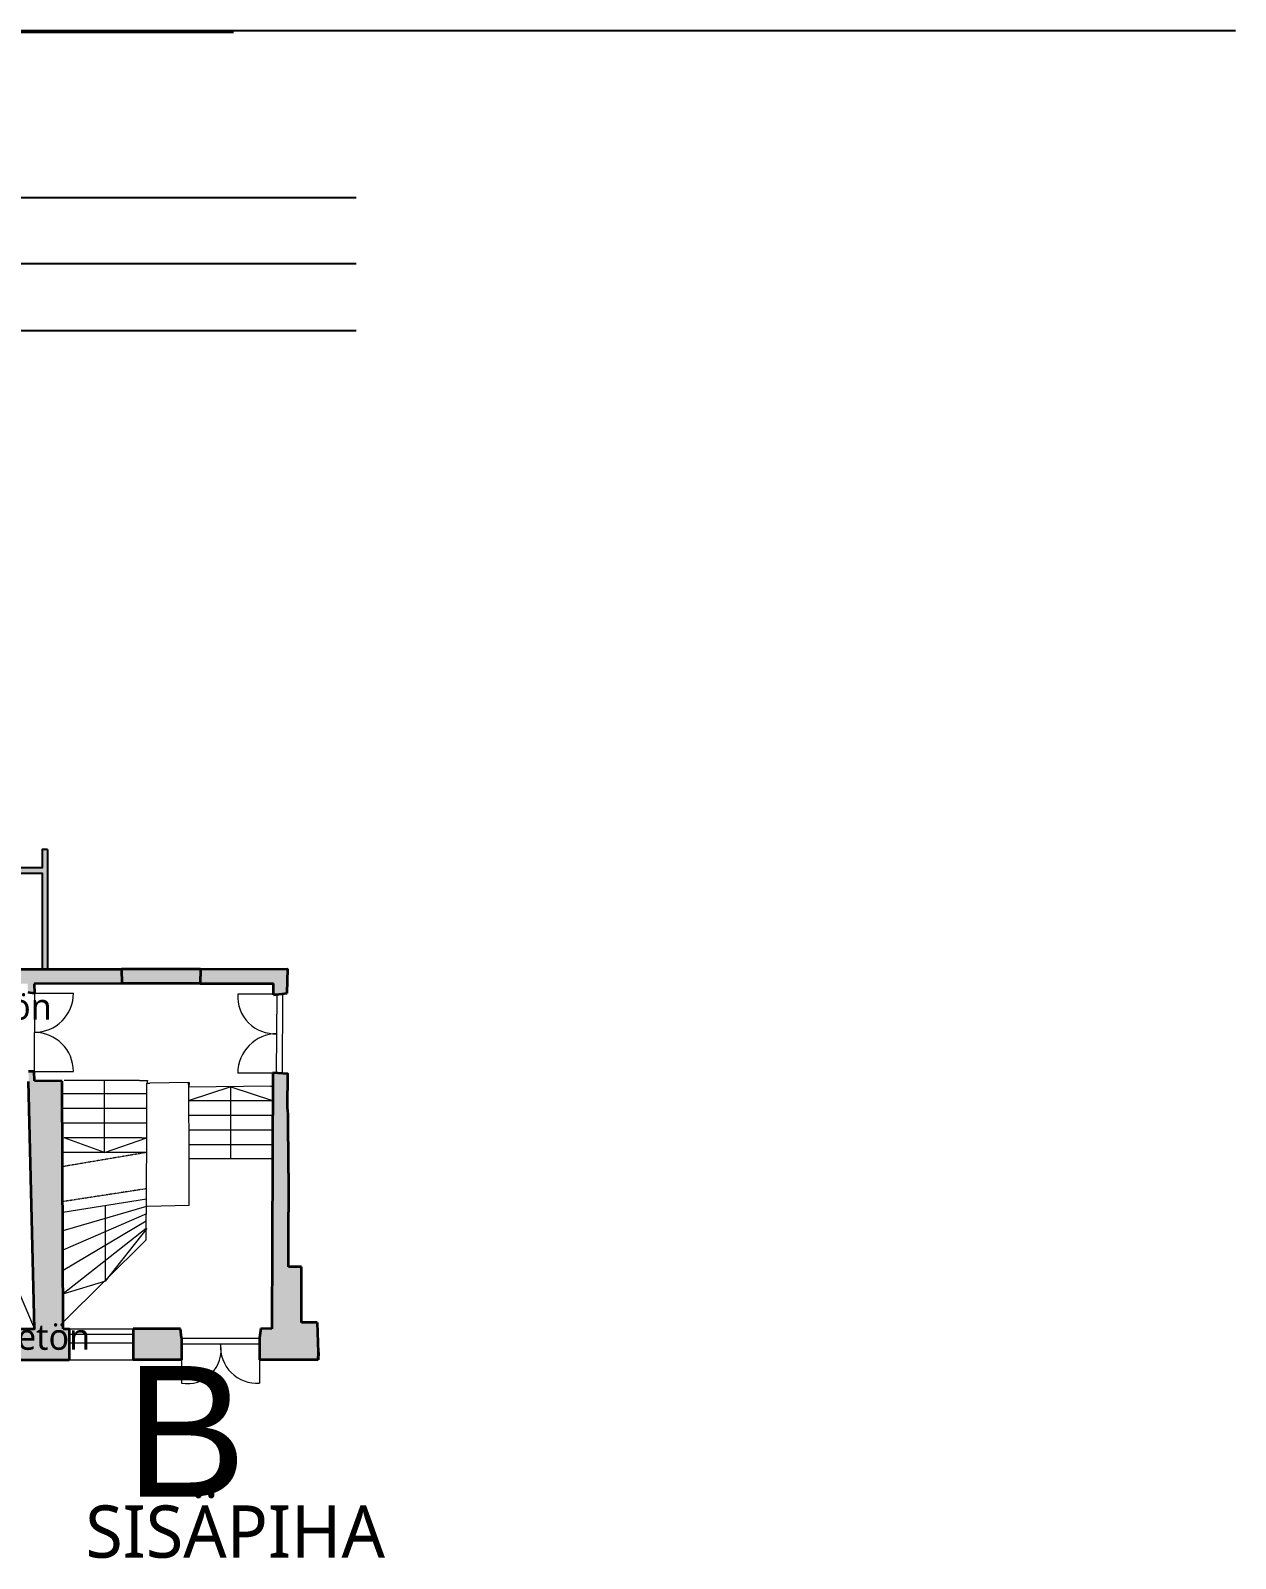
# Model space of a CAD drawing. Header units: inches. Extents: x 37508 to 148399, y 17096 to 89496.
# Drawn here: x 125353 to 148399, y 59430 to 88658 of the extents above; entities that cross this region are included whole.
import ezdxf

# ---------------------------------------------------------------- set-up
doc = ezdxf.new("R2010")
doc.units = ezdxf.units.IN
doc.header["$MEASUREMENT"] = 0
doc.linetypes.add('DASHDOT', pattern=[10, 5, -2.5, 0, -2.5])
for name, color, linetype, lineweight in [('02 IKKUNAT', 130, 'Continuous', 13), ('02 KANTAVA', 24, 'Continuous', 35), ('02 KANTAVA väri', 24, 'Continuous', 35), ('02 OVET', 5, 'Continuous', 13), ('02 Raput_HISSI', 1, 'Continuous', 13), ('02 SEINALINJA', 151, 'Continuous', 13), ('02 VALISEINA', 21, 'Continuous', 25), ('03 Rappukirjain', 7, 'Continuous', 18)]:
    doc.layers.add(name, color=color, linetype=linetype, lineweight=lineweight)
doc.layers.add('03 Apuviiva', color=6, linetype='Continuous', plot=False)
doc.layers.add('03 TEKSTIT', color=7, linetype='Continuous')
doc.styles.get("Standard").update_dxf_attribs({"font": 'arial.ttf'})

msp = doc.modelspace()

# ---------------------------------------------------------------- hatches: boundary and pattern name
at = {"layer": '02 KANTAVA väri'}
h = msp.add_hatch(color=7, dxfattribs=at)
h.paths.add_polyline_path([(123597.315, 70700.498), (123254.546, 70700.498), (123254.546, 71031.018), (122983.603, 71031.018), (122983.603, 70704.893), (122983.233, 70281.018), (123256.756, 70243.04), (123254.546, 70430.498), (123597.315, 70430.498)])
h.paths.add_polyline_path([(125127.315, 70700.498), (124497.315, 70700.498), (124497.315, 70425.78), (125121.476, 70422.509)])
h.paths.add_polyline_path([(127095.574, 70700.498), (125127.315, 70700.498), (125121.476, 70422.509), (125297.366, 70424.111), (125303.248, 70265.647), (125426.284, 70240.862), (125422.769, 70422.375), (127102.061, 70431.809)])
h.paths.add_polyline_path([(128604.494, 70700.498), (127095.527, 70702.43), (127102.061, 70431.809), (128597.145, 70427.65)])
h.paths.add_polyline_path([(130271.444, 70712.426), (128604.494, 70700.498), (128597.145, 70427.65), (129998.009, 70427.65), (129998.009, 70222.048), (130065.617, 70222.048), (130262.18, 70243.232)])
h.paths.add_polyline_path([(125674.895, 72634.868), (125674.895, 72989.694), (125574.895, 72989.694), (125574.895, 72639.694), (123254.546, 72639.694), (123254.546, 72539.694), (125574.895, 72539.694), (125574.895, 70700.498), (125674.895, 70700.498)])
h.paths.add_polyline_path([(123083.603, 71931.018), (122983.603, 71931.018), (122983.603, 71031.018), (123083.603, 71031.018)])
h.paths.add_polyline_path([(123449.7, 68564.213), (123264.816, 68570.752), (123250.179, 68744.815), (122983.024, 68717.223), (122990.516, 64764.181), (122732.096, 64749.159), (122747.98, 63936.454), (122497.642, 63932.683), (122497.642, 63227.65), (123449.7, 63227.632), (123449.7, 63527.868), (123449.7, 63822.54)])
h.paths.add_polyline_path([(126089.7, 63822.54), (125979.7, 63822.54), (125955.956, 68562.137), (125428.386, 68568.443), (125425.363, 68746.888), (125315.363, 68746.888), (125315.363, 68556.888), (125428.386, 63822.54), (124949.7, 63822.54), (124949.7, 63227.581), (126089.7, 63227.581)])
h.paths.add_polyline_path([(128242.219, 63527.868), (128242.219, 63651.7), (128219.551, 63823.18), (127315.319, 63823.511), (127315.319, 63227.558), (128242.219, 63227.54)])
h.paths.add_polyline_path([(117058.921, 63943.758), (116852.157, 63957.156), (116841.466, 64402.983), (116525.268, 64408.264), (116121.658, 64402.868), (115801.658, 64402.868), (115801.658, 63932.868), (115591.658, 63932.868), (115566.461, 63354.447), (115566.574, 63226.607), (116341.491, 63227.769), (117058.921, 63227.755)])
h.paths.add_polyline_path([(119947.315, 63922.581), (119581.572, 63933.2), (119581.572, 63227.706), (119947.315, 63227.699)])
h.paths.add_polyline_path([(116269.274, 65837.214), (116228.193, 65837.214), (116134.407, 65823.111), (116121.658, 64402.868), (116256.415, 64404.67)])
h.paths.add_polyline_path([(112712.285, 63951.602), (112712.285, 63355.661), (112813.854, 63355.618), (113067.978, 63355.51), (113067.978, 63517.041), (113067.978, 63924.1), (112996.784, 63939.793)])
h.paths.add_polyline_path([(113147.13, 63355.476), (113067.978, 63355.51), (112712.285, 63355.661), (112838.801, 63011.868), (112838.801, 60330.209), (113138.801, 60330.209)])
h.paths.add_polyline_path([(115296.252, 67620.351), (114136.252, 67620.351), (114136.252, 70790.351), (114473.898, 70790.351), (114473.898, 70936.925), (114398.815, 70937.492), (114399.546, 70998.716), (114005.272, 70998.716), (114008.894, 70919.871), (114005.137, 70863.465), (114011.156, 67507.302), (115299.68, 67497.936)])
h.paths.add_polyline_path([(112843.116, 63937.71), (112856.277, 63880.949), (112862.879, 63878.31)], flags=16)
h.paths.add_polyline_path([(116278.273, 68115.848), (116148.289, 68115.848), (116146.814, 67620.351), (115296.252, 67620.351), (115299.68, 67497.936), (116146.449, 67497.936), (116145.933, 67324.775), (116232.328, 67327.108), (116232.327, 67326.996), (116282.328, 67326.996), (116282.336, 67327.852)])
msp.add_hatch(color=7, dxfattribs=at).paths.add_polyline_path([(129968.564, 63825.157), (129756.17, 63828.843), (129734.007, 63651.902), (129734.007, 63227.511), (130857.35, 63227.49), (130858.501, 63367.939), (130857.108, 63367.936), (130835.959, 63941.637), (130535.959, 63941.637), (130535.959, 65011.637), (130285.959, 65011.637), (130285.959, 65981.637), (130285.959, 66053.868), (130285.959, 66801.637), (130285.959, 66891.637), (130278.277, 67928.549), (130270.546, 68058.549), (130271.685, 68699.446), (130065.617, 68714.015), (129986.872, 68714.015)])

# ---------------------------------------------------------------- linework, layer by layer
at = {"layer": '02 IKKUNAT', "linetype": 'Continuous'}
for p, q in [((127315.319, 63712.546), (126089.7, 63712.546)), ((127315.319, 63547.546), (126089.7, 63547.546))]:
    msp.add_line(p, q, dxfattribs=at)
at = {"layer": '02 KANTAVA', "linetype": 'Continuous'}
for p, q in [((125127.315, 70700.498), (127095.574, 70700.498)), ((127095.527, 70702.43), (127102.061, 70431.809)), ((128604.494, 70700.498), (128597.145, 70427.65)), ((128604.494, 70700.498), (130271.444, 70712.426)), ((130262.18, 70243.232), (130271.444, 70712.426)), ((125303.248, 70265.647), (125420.059, 70242.116)), ((127102.061, 70431.809), (125422.769, 70422.375)), ((125422.769, 70422.375), (125426.259, 70242.149)), ((128597.145, 70427.65), (129998.009, 70427.65)), ((129998.009, 70214.761), (129998.009, 70427.65)), ((129998.009, 70214.761), (130262.18, 70243.232)), ((125425.363, 68746.888), (125315.363, 68746.888)), ((125428.386, 68568.443), (125425.363, 68746.888)), ((129986.892, 68719.581), (129968.564, 63825.157)), ((125955.956, 68562.137), (125428.386, 68568.443)), ((125979.7, 63822.54), (125955.956, 68562.137)), ((130285.959, 66891.637), (130278.277, 67928.549)), ((130285.959, 66801.637), (130285.959, 66053.868)), ((130285.959, 65011.637), (130285.959, 65981.637)), ((130535.959, 65011.637), (130285.959, 65011.637)), ((130535.959, 63941.637), (130535.959, 65011.637)), ((128219.551, 63823.18), (127315.319, 63823.511)), ((127315.319, 63823.511), (127315.319, 63227.558)), ((128242.219, 63651.7), (128219.551, 63823.18)), ((129756.17, 63828.843), (129734.007, 63651.902)), ((129968.564, 63825.157), (129756.17, 63828.843)), ((130835.959, 63941.637), (130535.959, 63941.637)), ((130835.959, 63941.637), (130857.108, 63367.936)), ((128242.219, 63651.7), (128242.219, 63227.54)), ((129734.007, 63651.902), (129734.007, 63227.511)), ((124949.7, 63227.581), (126089.7, 63227.581)), ((128242.219, 63227.54), (127315.319, 63227.558)), ((130857.35, 63227.49), (129734.007, 63227.511)), ((130858.501, 63367.939), (130857.108, 63367.936)), ((130858.501, 63367.939), (130857.35, 63227.49)), ((130857.35, 63227.49), (130858.501, 63367.939))]:
    msp.add_line(p, q, dxfattribs=at)
at = {"layer": '02 KANTAVA'}
for p, q in [((128604.494, 70700.498), (127095.527, 70702.43)), ((128597.145, 70427.65), (127102.061, 70431.809))]:
    msp.add_line(p, q, dxfattribs=at)
at = {"layer": '02 KANTAVA', "linetype": 'Continuous'}
for points in [[(130270.546, 68058.549), (130271.685, 68699.446), (129986.892, 68719.581)], [(124949.7, 63822.54), (125428.386, 63822.54), (125315.363, 68556.888)], [(125979.7, 63822.54), (126089.7, 63822.54), (126089.7, 63227.581)]]:
    msp.add_lwpolyline(points, dxfattribs=at)
at = {"layer": '02 KANTAVA väri', "color": 7}
for p, q in [((130278.277, 67928.549), (130270.546, 68058.549)), ((130285.959, 66801.637), (130285.959, 66891.637)), ((130285.959, 65981.637), (130285.959, 66053.868))]:
    msp.add_line(p, q, dxfattribs=at)
at = {"layer": '02 OVET'}
for p, q in [((125426.259, 70242.149), (125425.363, 68746.888)), ((125426.259, 70242.149), (126173.89, 70242.149)), ((130060.059, 68720.441), (130071.175, 70215.622)), ((130170.056, 68719.623), (130181.172, 70214.804)), ((125425.363, 68746.888), (126172.993, 68746.888)), ((129734.007, 63637.868), (128242.219, 63637.868)), ((129734.007, 63527.868), (128242.219, 63527.868))]:
    msp.add_line(p, q, dxfattribs=at)
at = {"layer": '02 OVET', "linetype": 'Continuous'}
for p, q in [((130065.617, 70222.048), (129315.617, 70222.048)), ((130065.617, 68714.015), (129315.617, 68714.015)), ((128242.219, 63527.868), (128242.219, 62782.868)), ((129734.007, 63527.868), (129734.007, 62782.868))]:
    msp.add_line(p, q, dxfattribs=at)
at = {"layer": '02 OVET'}
for centre, start, end in [((125426.259, 70242.149), 269.9656386, 0), ((125425.363, 68746.888), 0, 89.9656386)]:
    msp.add_arc(centre, 747.631, start, end, dxfattribs=at)
at = {"layer": '02 OVET', "linetype": 'Continuous'}
for centre, radius, start, end in [((130029.159, 70181.778), 714.677, 176.769887, 272.924112), ((130072.433, 68711.241), 756.821, 90.516022, 179.789978), ((128352.866, 63417.983), 644.681, 260.117385, 9.813897), ((129685.164, 63479.861), 698.702, 176.060146, 274.008571)]:
    msp.add_arc(centre, radius, start, end, dxfattribs=at)
at = {"layer": '02 Raput_HISSI'}
for p, q in [((123449.7, 68435.212), (125428.386, 63822.54)), ((128388.816, 66184.389), (127584.903, 66162.616)), ((126785.24, 64735.439), (127581.822, 65742.639)), ((126785.24, 64735.439), (125991.928, 64490.436))]:
    msp.add_line(p, q, dxfattribs=at)
at = {"layer": '02 Raput_HISSI', "linetype": 'Continuous'}
for p, q in [((127436.792, 68572.317), (125995.418, 68573.113)), ((126769.856, 67477.119), (126769.856, 68572.685)), ((127578.975, 67477.777), (127578.975, 68519.868)), ((128373.972, 68533.504), (127634.218, 68522.983)), ((128381.174, 68444.53), (128373.972, 68533.504)), ((129947.171, 68461.901), (128381.174, 68444.53)), ((128388.816, 67069.301), (128381.174, 68444.53)), ((129184.24, 68453.438), (128388.816, 68189.301)), ((129184.24, 67080.205), (129184.24, 68453.438)), ((129184.24, 68453.438), (129979.664, 68189.301)), ((129947.171, 68461.901), (129985.928, 68461.901)), ((127576.921, 68317.792), (125962.791, 68317.792)), ((128388.816, 68189.301), (129979.664, 68189.301)), ((127576.921, 68037.792), (125962.791, 68037.792)), ((128388.816, 67909.301), (129979.664, 67909.301)), ((127576.921, 67757.792), (125962.791, 67757.792)), ((128388.816, 67629.301), (129979.664, 67629.301)), ((127478.975, 67477.777), (125994.258, 67476.399)), ((126769.856, 67197.792), (125994.258, 67476.399)), ((126769.856, 67197.792), (127578.975, 67477.777)), ((126769.856, 67197.792), (126769.856, 67477.119)), ((127478.975, 67477.777), (127578.975, 67477.777)), ((127564.635, 65522.651), (127578.975, 67477.777)), ((128388.816, 67349.301), (129979.664, 67349.301)), ((127576.921, 67197.792), (125962.791, 67197.792)), ((128388.756, 67080.205), (129980.753, 67080.205)), ((128388.816, 66184.389), (128388.816, 67069.301)), ((127570.356, 66302.609), (125968.539, 66050.397)), ((127569.329, 66162.616), (125970.293, 65700.406)), ((126785.24, 64735.439), (126785.24, 66176.537)), ((127568.302, 66022.624), (125972.146, 65330.415)), ((127567.275, 65882.631), (125974.1, 64940.425)), ((127566.249, 65742.639), (125976.354, 64490.436)), ((125979.049, 63952.537), (127564.635, 65522.651))]:
    msp.add_line(p, q, dxfattribs=at)
at = {"layer": '02 Raput_HISSI', "linetype": 'DASHDOT'}
for p, q in [((127576.921, 67197.792), (125964.158, 66924.997)), ((127571.823, 66502.683), (125967.51, 66255.933))]:
    msp.add_line(p, q, dxfattribs=at)
at = {"layer": '02 Raput_HISSI', "linetype": 'Continuous'}
for points in [[(127436.792, 68572.317), (127588.546, 68572.317), (127578.975, 68519.868), (127634.218, 68522.983)], [(128373.972, 68533.504), (128389.546, 68533.504), (128381.174, 68444.53)]]:
    msp.add_lwpolyline(points, dxfattribs=at)
at = {"layer": '02 SEINALINJA', "linetype": 'Continuous'}
for p, q in [((126089.7, 63823.535), (127315.319, 63823.511)), ((126089.7, 63227.581), (127315.319, 63227.558))]:
    msp.add_line(p, q, dxfattribs=at)
at = {"layer": '02 VALISEINA', "linetype": 'Continuous'}
for p, q in [((125674.895, 72989.694), (125674.895, 72634.868)), ((125674.895, 72634.868), (125674.895, 70700.498))]:
    msp.add_line(p, q, dxfattribs=at)
for points in [[(125674.895, 72989.694), (125574.895, 72989.694), (125574.895, 72639.694), (123254.546, 72639.694)], [(123254.546, 72539.694), (125574.895, 72539.694), (125574.895, 70700.498)]]:
    msp.add_lwpolyline(points, dxfattribs=at)
at = {"layer": '03 Apuviiva'}
for p, q in [((72620.865, 88658.347), (148399.429, 88658.347)), ((86158.161, 88628.059), (129237.988, 88628.059)), ((88499.047, 85466.098), (131578.874, 85466.098)), ((88499.047, 84201.25), (131578.874, 84201.25)), ((88499.047, 82918.24), (131578.874, 82918.24))]:
    msp.add_line(p, q, dxfattribs=at)

# ---------------------------------------------------------------- texts
at = {"layer": '03 Rappukirjain'}
msp.add_text('B', height=2500, dxfattribs=at).set_placement((127157.62, 60611.571))
at = {"layer": '03 TEKSTIT', "attachment_point": 1}
for s, width, insert, char_height in [('{\\fRoboto|b0|i0|c0|p2;Esteetön WC}', 1264.08401, (123083.208, 70237.615), 500), ('{\\fRoboto|b0|i0|c0|p2; Esteetön\\Phissi}', 1264.08401, (123817.997, 63921.186), 500), ('{\\fRoboto|b0|i0|c0|p2;SISÄPIHA}', 7073.72394, (126401.923, 60444.428), 1000)]:
    msp.add_mtext_dynamic_manual_height_columns(s, width=width, gutter_width=12.5, heights=[0], dxfattribs=dict(at, insert=insert, char_height=char_height))

doc.saveas('drawing.dxf')
